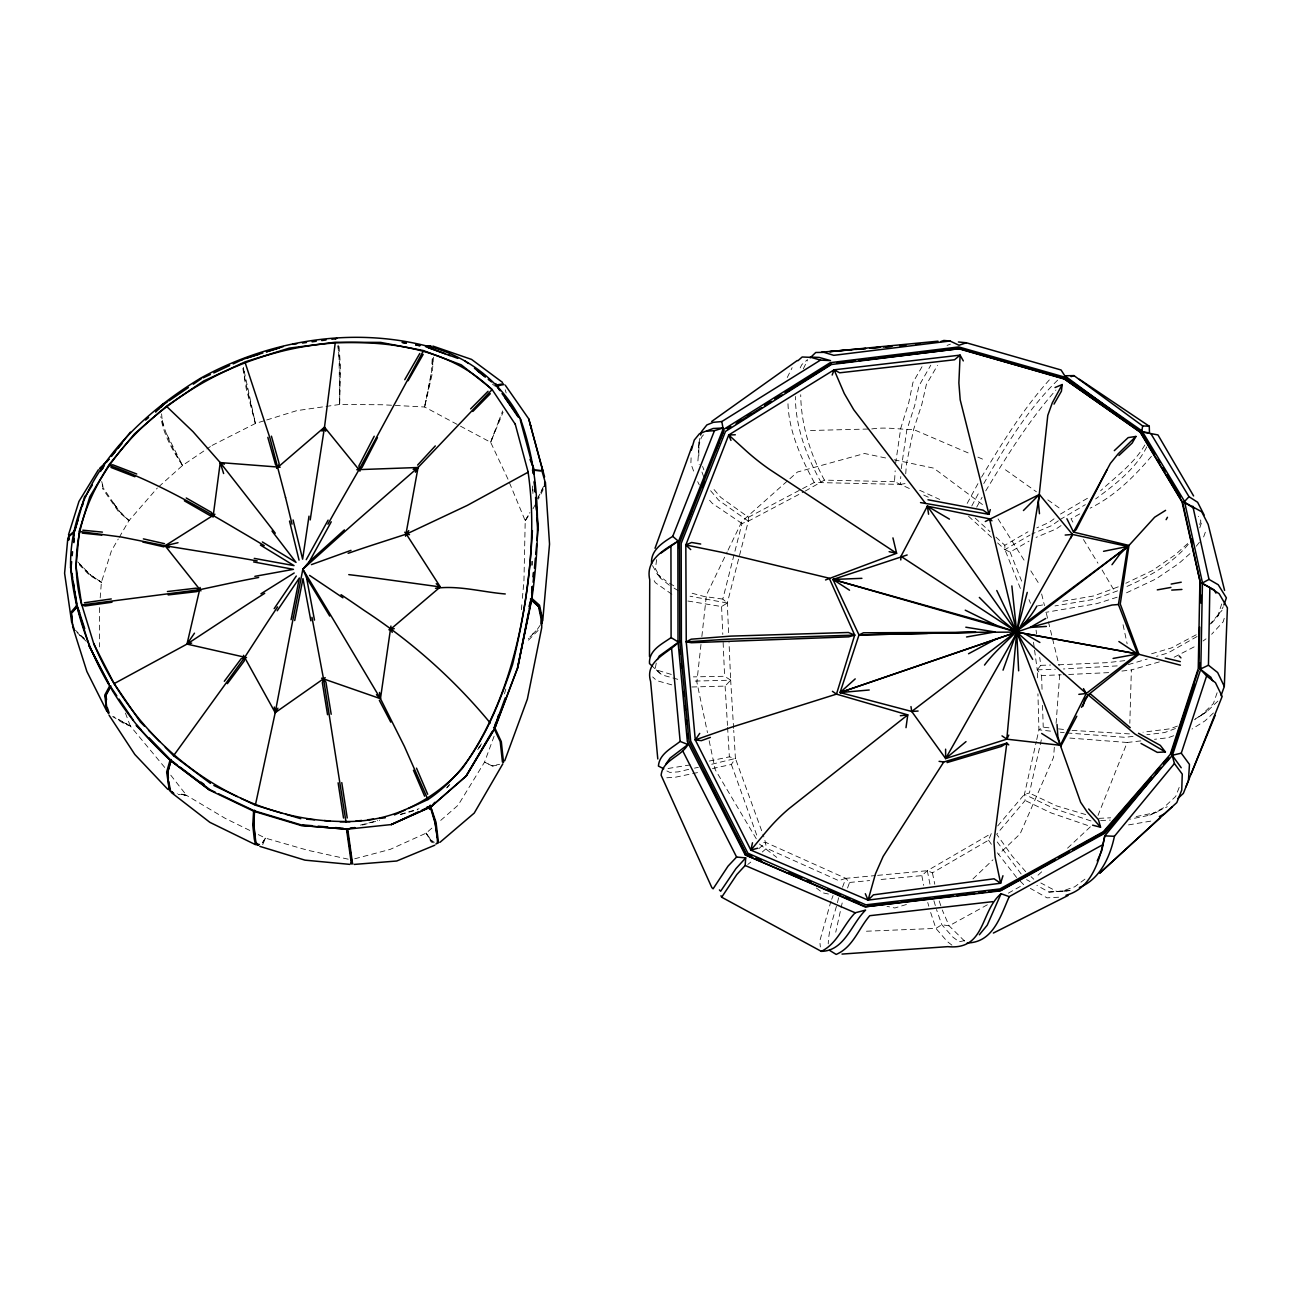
<?xml version="1.0" encoding="UTF-8"?>
<svg xmlns="http://www.w3.org/2000/svg" width="1292" height="1292" viewBox="0 0 1292 1292"><rect width="100%" height="100%" fill="white"/><g stroke="black" fill="none" stroke-linecap="round" stroke-linejoin="round"><path stroke-width="0.75" stroke-dasharray="5 3.75" d="M532.191 565.169L532.223 561.229M532.902 493.479L532.95 489.41M1159.328 661.892L1131.372 669.934L1129.822 723.294M531.82 565.266L531.916 561.277M509.484 482.804L525.214 520.724L523.971 580.124L522.081 601.846M326.02 406.431L339.667 404.477L339.844 367.493L338.133 345.158M728.591 632.692L727.299 603.009L748.326 521.16L748.439 517.268L720.774 497.388L711.908 487.068M699.699 438.505L697.906 461.002L699.247 464.668M691.091 457.804L690.881 463.618L694.208 472.727M909.342 488.505L894.516 481.69L895.162 470.805M748.439 517.268L814.267 482.481L900.314 484.387L900.782 476.554M901.251 468.738L906.758 430.349L914.688 405.623L918.887 385.985L930.773 365.2M507.998 479.187L490.653 442.3L424.632 406.996L382.141 404.751L339.667 404.477L340.539 366.621L338.859 344.173M905.724 473.809L906.419 464.038L913.589 429.525L921.858 404.267L926.364 384.483L937.524 365.329M1054.32 747.277L1053.594 757.241L1020.147 833.857L998.7 854.335M1056.097 723.375L1059.779 673.552M99.452 607.611L99.387 646.904M100.195 597.857L101.39 582.256L111.467 550.731L118.266 539.039M521.403 609.743L521.92 603.816M700.991 644.417L696.856 682.047L707.483 732.677M701.863 636.504L706.449 594.934L727.202 551.91M656.627 559.63L655.415 568.771L660.874 578.477L669.353 585.228M895.582 463.537L900.734 428.33L908.793 402.506L912.959 382.432L922.31 366.234M656.239 663.103L655.238 668.739L661.762 674.844L677.783 679.334M433.45 357.157L432.222 373.824L424.632 406.996L431.157 373.566M842.174 902.947L835.746 932.194M424.632 406.996L431.205 374.551L432.352 356.899M1025.687 871.664L1012.121 855.982L996.681 834.196L1025.137 800.491L1024.427 794.322L1036.297 741.56M1036.749 739.589L1038.946 729.818L1037.928 693.836M997.699 825.943L1024.427 794.322L1029.385 793.03L1039.802 746.615M1040.238 744.677L1041.982 736.941M687.877 601.022L721.582 606.562L727.299 603.009L722.793 599.084L741.979 523.486L748.326 521.16L803.446 492.026M830.966 901.154L819.774 941.093L820.355 946.955M504.478 693.836L506.093 688.055M698.342 447.371L701.378 437.326L703.51 434.774M1224.235 618.319L1223.185 621.791L1211.638 634.275M1211.411 623.422L1217.678 616.349L1221.925 603.267M1140.836 740.897L1127.189 742.48L1097.99 815.462M1199.767 527.798L1202.271 520.482M1199.687 524.568L1200.898 520.999L1198.411 516.283M1217.112 692.754L1213.382 703.607L1200.833 715.639L1194.454 719.741M1217.678 616.349L1223.282 606.755M847.536 888.04L849.555 882.452L845.808 878.35L765.93 842.497L760.907 842.206M1203.627 536.939L1206.211 529.768M494.109 736.214L484.516 762.183L458.111 805.191L439.215 821.712M838.589 897.811C835.213 913.04 828.64 928.237 828.237 943.854M842.529 887.2L845.808 878.35L875.637 875.556M498.906 420.514L490.653 442.3L503.072 412.213M831.677 899.28L833.082 895.566M490.653 442.3L494.998 430.882M498.47 421.725L502.62 410.937M1179.176 787.426L1175.72 796.421L1163.511 807.791L1149.832 815.155L1129.66 819.241M877.623 875.362L927.317 870.695L932.42 872.843L988.558 840.188L991.335 833.469L927.317 870.695L921.826 875.637L877.656 879.804M262.68 844.645L265.49 838.137L307.787 850.281L349.001 859.358M1144.857 444.997C1134.182 463.473 1116.094 476.457 1100.622 490.766M1146.747 446.903C1135.959 468.802 1114.851 484.71 1095.616 498.922M543.577 486.309L537.375 498.987M542.963 488.166L538.199 497.646M543.189 489.62L538.425 499.067M728.058 550.117L741.899 521.435L788.395 480.059M803.333 368.834L807.403 360.452M787.248 377.522L792.141 367.703M800.184 367.897L801.847 364.602L807.5 359.596M971.778 505.996L979.304 491.8M967.191 503.412L978.9 481.9M983.777 483.563C1004.901 446.806 1027.431 409.677 1057.938 379.88M976.704 507.158L982.082 497.291M532.982 508.806L535.873 503.589M528.137 516.509L525.214 520.724L528.121 515.589M525.214 520.724L529.898 512.536M119.235 537.359L128.942 520.66L157.333 488.021M985.731 490.879C1006.952 455.834 1028.755 420.788 1055.952 390.006M265.49 838.137L261.533 844.193L265.49 838.137L256.769 833.857M981.532 477.168C1002.398 442.51 1023.862 407.755 1051.252 377.781M712.473 768.546L731.369 764.46L735.423 758.469L733.727 730.368M537.359 629.349L540.912 624.133M478.541 747.874L483.176 741.624M477.669 749.667L481.222 745M1188.236 544.336C1171.763 564.313 1148.152 577.088 1124.799 587.408M1037.476 677.832L1037.234 669.837L1040.771 665.332L1039.721 657.499M1196.263 546.225L1201.172 540.024M447.29 787.506L449.794 784.551M1151.398 456.351C1134.101 476.78 1114.398 496.29 1090.125 508.16M446.483 787.926L449.115 784.874M1209.296 624.924L1222.038 610.325M691.882 686.989L725.103 686.1L730.674 680.19L729.027 642.592M533.418 633.5L527.734 639.12L528.719 638.377M528.444 640.17L538.118 630.415M532.385 634.275L538.393 628.542M972.973 878.899L992.983 859.794M1200.833 715.639L1206.906 711.553L1218.308 700.684M1213.446 712.958L1204.968 720.904L1192.015 729.043M1038.009 875.185L1042.434 871.131M1067.547 848.166L1090.69 826.492L1051.042 812.91L1025.137 800.491M1187.671 543.561L1175.252 554.769L1152.48 570.515L1125.833 583.257M158.819 486.696L182.543 465.459L210.402 446.548M789.897 478.734L797.39 472.048L864.558 453.508L886.28 458.111M1189.948 553.654L1178.821 563.473L1156.001 578.945L1124.202 593.9M354.702 858.792L390.168 849.393L426.134 833.146L433.401 826.783M762.28 852.026L766.576 848.263L764.573 838.75M758.792 848.699L765.93 842.497M747.777 864.477L750.781 862.087M805.223 491.089L824.425 480.123L894.516 481.69M1197.054 636.536L1167.823 653.025L1156.55 656.336M1084.941 879.158L1074.718 886.797L1062.121 891.173L1048.926 892.061L1036.878 885.375M1054.062 518.819L1049.233 522.372L1036.83 527.863M1060.49 514.054L1090.561 496.467M1203.062 640.993L1205.985 638.862M1058.358 520.805L1051.898 525.505L1031.727 534.064M1059.989 519.626L1085.361 504.655M1061.039 525.602L1056.048 529.009L1036.039 537.407M212.05 445.433L255.396 423.485L264.795 420.562M1195.52 718.837L1206.906 711.553M1048.975 727.816L1043.225 727.17L1038.946 729.818L1050.622 731.143M1020.389 588.458L1004.934 549.617L1004.821 545.272L1027.98 531.803M997.65 542.931L1004.934 549.617L1030.047 535.033M1004.934 549.617L1010.086 552.072L1029.046 541.154M1079.692 513.958L1071.003 518.803L1074.153 524.31M987.346 904.804L949.119 925.831L941.82 924.701L935.893 928.399L863.072 931.354M1008.325 893.16L1023.635 884.568L1018.015 878.915M1149.832 815.155L1167.322 806.741M1196.214 634.776L1171.408 647.938L1150.946 653.962M1174.153 657.224L1197.232 645.273M1062.848 601.232L1093.662 595.951L1118.743 586.649M1117.596 590.832L1094.453 599.278L1054.966 605.916M1177.432 726.056L1170.1 728.801L1143.016 732.209M1175.478 728.527L1164.673 732.548L1146.876 734.696M947.068 345.4L950.428 344.173M1173.669 735.729L1168.162 737.732L1154.499 739.315M845.808 878.35L838.734 880.659L766.576 848.263M1117.144 597.211L1096.763 603.655L1045.777 612.343M266.685 419.981L296.772 410.646L324.066 406.722M400.391 814.348L419.044 808.744M906.419 904.497L894.823 907.985L887.006 906.338M1128.352 664.589L1147.151 659.082M400.504 814.541L417.461 809.777M362.422 825.023L379.638 820.307M360.436 825.103L377.7 820.646M711.731 764.25L735.423 758.469L763.895 836.893M688.717 769.354L678.09 771.889L669.789 772.39L666.301 770.662M496.709 765.171L492.963 766.027L484.516 762.183L491.945 765.817L499.616 764.299M964.478 940.624L959.132 941.787L952.882 937.12L941.82 924.701L936.49 909.487M709.227 761.069L729.366 756.854L735.423 758.469M694.498 768.142L698.358 767.335M1136.169 816.576L1156.873 812.329M1150.704 821.131L1126.543 825.233M1037.734 605.867L1045.454 604.43M697.535 772.584L675.377 777.219L666.575 777.8M900.314 484.387L905.03 483.596M690.267 764.88L667.108 768.643M1133.036 736.375L1125.122 737.328L1066.191 732.903M1121.908 671.065L1131.372 669.934M1117.225 665.897L1063.397 668.981M1124.799 660.632L1107.761 662.618L1058.406 664.815M849.555 882.452L869.629 880.563M1062.121 891.173L1070.196 890.608L1056.775 891.432L1040.851 882.985M1048.926 892.061L1070.196 890.608M1058.632 897.213L1047.053 897.859L1030.338 888.363M1108.649 672.631L1063.171 674.715M1098.83 818.353L1110.619 817.804M1100.655 820.517L1110.312 820.097M1034.569 650.118L1037.234 669.837L1041.61 675.571L1061.2 674.795M249.776 830.433L225.357 818.434L186.516 795.355L178.183 794.386M1037.234 669.837L1055.354 669.24M733.598 728.365L730.674 680.19L692.254 681.142M1040.771 665.332L1050.557 665.041M730.674 680.19L724.602 676.265L693.368 676.879M810.488 430.494L869.791 428.992M871.761 428.944C885.989 426.715 899.894 429.59 913.589 429.525L970.518 453.928M1129.466 733.904L1071.956 730.384M1127.189 742.48L1068.484 737.958M1058.552 728.882L1070.051 730.174M1060.344 732.241L1064.237 732.677M170.77 775.184L186.516 795.355L177.262 793.546M722.793 599.084L703.849 596.403L688.765 592.334M727.299 603.009L690.009 596.226M671.775 684.857L656.724 680.626L652.67 676.943M671.291 674.424L656.239 669.918L652.185 666.091M828.447 894.032L822.584 892.788L816.253 887.911M894.193 459.79L933.68 468.14L983.616 505.414M491.945 765.817L492.963 766.027M186.516 795.355L178.264 793.223M1085.684 814.574L1056.323 805.804L1029.385 793.03M164.714 767.432L130.282 725.991L124.436 723.891L112.63 716.527M433.434 842.836L431.173 841.98L426.134 833.146L431.173 840.543L433.418 841.367M431.173 840.543L434.37 842.271M1090.981 820.937L1054.353 808.695L1024.427 794.322M977.931 457.126L985.328 460.323M919.646 490.266L939.752 499.455M923.764 495.094L929.174 497.565M125.421 713.055L130.282 725.991L118.379 719.709M130.282 725.991L113.68 716.656M1026.559 879.642L1029.999 881.548M79.603 564.006L89.907 574.601L101.39 582.256L89.729 575.457L79.442 564.879M671.856 594.255L655.302 582.644L652.525 577.766M674.02 588.086L678.671 590.945M669.514 583.209L674.392 586.213M89.907 574.601L101.39 582.256M741.979 523.486L712.344 503.428L707.241 497.582M964.575 941.077L949.119 925.831L942.256 910.004M748.326 521.16L718.675 500.23L710.487 490.589M1005.451 469.803L1036.41 491.8M1047.828 499.891L1059.23 507.998M759.373 843.983L776.75 857.404M951.913 945.146L947.214 941.48L935.893 928.399L930.402 911.716M492.413 384.079L495.547 386.518M652.541 565.621L657.257 574.019L666.268 581.206M84.513 638.765L75.404 630.221M86.386 641.413L77.019 632.482M79.636 635.196L83.544 638.329M128.942 520.66L119.478 511.454L113.47 503.072L119.042 510.841L128.942 520.66L118.476 511.632L102.359 488.263M656.239 669.918L661.762 674.844M975.185 518.092L989.995 531.69M995.922 537.117L1004.821 545.272M968.516 516.202L991.82 537.585M1031.081 876.703L1033.778 879.222M1016.61 877.51L996.39 851.525M77.762 561.875L90.634 575.101M1021.164 873.99L996.778 841.35M657.257 574.019L660.874 578.477M113.954 503.735L102.94 487.439L101.632 482.449M426.134 833.146L432.109 841.399M113.47 503.072L119.478 511.454M988.558 840.188L991.917 845.049M166.975 434.629L182.543 465.459C172.773 450.747 163.244 434.435 160.806 416.67M998.054 518.867L1025.541 562.488M1030.822 570.87L1039.285 584.291M1083.471 539.539L1097.958 563.215M1102.092 569.982L1113.413 589.2M182.543 465.459C173.968 450.94 165.505 435.646 161.984 419.012L163.551 426.796M756.288 838.799L715.235 769.677L709.114 740.461M814.267 482.481C800.927 457.739 788.491 430.85 787.942 402.248M821.227 482.627C806.547 456.367 795.371 426.925 795.404 396.483M824.425 480.123C810.229 454.09 801.056 424.535 800.717 394.738M697.68 481.658L699.327 484.952M1010.086 552.072L1022.457 583.16M1029.013 599.617L1030.483 603.267M701.944 472.016L703.962 477.523M702.606 466.444L703.865 469.9M731.369 764.46L757.193 836.425M939.203 900.976L941.658 908.195M244.204 371.24L255.396 423.485L246.142 388.246L242.46 365.943M933.906 900.75L935.456 905.983M505.22 389.764L506.173 392.978M927.737 902.494L928.803 906.193M255.396 423.485L244.931 379.17L243.332 366.54M101.713 481.528L103.457 488.166M1041.643 593.981L1044.485 605.609M1046.375 613.361L1059.117 665.703M1123.055 624.714L1127.141 643.82M932.42 872.843L934.794 884.245M927.317 870.695L929.949 884.148M921.826 875.637L923.715 885.375M337.874 346.095L339.053 356.673L339.667 404.477M1033.503 642.221L1034.294 648.132M1036.071 630.141L1036.588 634.049M161.613 413.844L162.13 419.948M725.103 686.1L727.477 725.41M727.59 727.364L729.366 756.854M721.582 606.562L722.793 634.453M723.132 642.415L724.602 676.265M1041.61 675.571L1042.111 691.446M1042.531 705.335L1043.225 727.17M698.762 441.977L698.843 456.092M532.401 486.002L532.417 491.961M432.675 363.633L432.4 357.981L432.723 364.667L432.675 363.633"/><path stroke-width="1.5" d="M649.488 656.562L649.731 579.753C645.241 559.759 663.959 549.827 678.203 541.09L672.728 536.358L714.46 430.704L723.003 428.007L721.792 421.563L820.468 360.113L830.514 360.597L819.08 357.416L810.342 357.093M502.443 762.118L500.214 741.576L494.432 729.318M136.161 725.474L170.205 760.358L209.595 790.155L254.04 811.376L300.648 825.362L347.128 829.206L391.347 824.554L431.011 806.773L466.186 776.088L494.788 728.478L517.672 667.98L531.868 598.713L531.981 586.875M503.525 762.345L501.328 741.721L494.836 727.897L517.381 668.287L531.367 600.118L530.414 599.02L538.425 606.158L541.057 618.4L540.912 624.133M533.111 473.373L533.176 469.287L533.515 473.308M390.927 626.055L380.462 698.681L404.38 746.356L427.943 799.57L408.563 808.453M544.659 486.341L544.74 480.559L541.865 470.676L532.385 470.11L540.767 470.692M1199.864 582.821L1198.249 668.562L1170.245 754.431L1103.239 831.79L999.911 888.944L865.866 904.836L747.874 853.204L690.671 740.994L681.385 641.607L681.175 543.447L725.506 431.415L831.354 364.522L958.519 348.711L1063.881 378.604L1139.964 431.851L1182.018 501.813L1200.462 583.225L1200.187 597.146M1198.879 664.782L1199.606 626.991M1199.638 669.03L1199.767 663.038M1200.914 603.154L1201.076 595.16M1221.037 695.661L1224.315 686.456L1217.645 672.534L1208.456 665.218L1209.845 587.682L1201.964 583.225L1209.021 579.397L1218.243 584.743L1226.399 597.857L1223.895 604.979M541.994 623.293L542.139 617.528L539.523 605.237L531.642 598.228L532.756 586.229M213.019 517.171L220.238 462.584L193.009 431.673L166.878 406.657C105.233 452.362 60.062 526.361 81.751 604.963L85.127 605.996L112 602.217M351.812 862.83L351.392 858.809M1224.315 686.456L1227.4 607.854L1219.131 593.706L1209.845 587.682M900.782 559.969L900.96 556.335L927.365 506.157L989.543 518.867L991.933 520.837M253.603 811.182L252.764 825.184L254.249 838.734L255.315 843.757L257.205 844.92L259.417 844.451M821.341 951.364C837.652 943.354 843.143 925.12 855.191 912.782L865.592 910.101C851.428 923.861 844.597 950.928 821.341 951.364L721.679 897.213L736.811 874.555L745.177 865.462L745.694 857.904L736.601 857.032L728.042 866.141L713.103 888.815L711.844 887.604L661.133 775.265C662.554 759.841 681.304 756.757 687.942 744.531L680.141 741.43C671.711 748.197 659.34 753.914 658.419 766.059L663.749 768.772M73.951 542.656L74.225 538.812M1055.031 387.535L1062.202 384.548L1052.318 402.813L1047.78 415.394L1038.364 502.572L1039.479 513.699M531.658 592.834L532.159 586.81M532.982 576.765L533.305 572.76M67.83 538.134L64.6 573.244L71.722 622.696M532.401 530.592C527.717 613.813 511.535 699.457 462.213 768.562C432.319 801.444 390.846 822.261 345.933 821.486C234.869 822.116 135.369 744.144 93.832 643.594M533.128 582.224L534.064 572.227M534.436 568.222L535.356 558.225M535.728 554.22L536.664 544.223M537.036 540.217L537.957 530.205M531.868 598.713C540.314 538.925 541.203 477.006 520.644 419.448C501.441 382.141 467.139 355.252 426.215 345.885C350.503 326.763 269.091 340.62 201.067 377.91C134.126 418.35 69.122 483.386 70.576 567.059C76.842 641.333 115.505 710.277 170.059 760.067L166.652 772.002L169.333 790.236L172.902 792.529M910.973 706.579L911.732 711.472L945.647 758.549L1006.807 739.169L1016.723 632.111L1039.398 494.465L985.312 521.5M71.06 567.592L71.625 561.632M72.174 555.673L72.546 551.7M73.483 541.752L74.225 533.806M542.721 620.838L549.536 544.11L545.418 482.223M1062.202 384.548L1061.41 391.218L1054.014 404.105M651.604 563.942C650.264 550.279 662.683 542.656 672.728 536.358M173.822 793.369L170.286 791.092L168.832 785.94L167.637 772.874L171.222 759.615L170.059 760.067M905.999 727.654L907.775 714.88L836.473 694.127L832.419 691.317M293.462 617.027L302.861 569.191L342.913 533.257A338.068 57.93 -42.7 0 1 363.746 514.846L418.059 467.494L491.961 389.764C451.247 349.179 390.345 340.41 335.226 342.945L324.502 427.184L314.327 492.882A322.483 19.073 -82.1 0 0 310.225 519.933M1193.598 495.95L1157.955 434.92L1141.789 431.867L1142.612 425.924L1073.959 375.601L1064.786 375.778L1061.055 369.98L966.335 342.768L958.422 341.976M308.998 516.154L302.619 559.178L293.09 519.965M1165.594 510.356L1154.66 517.204L1128.966 545.434L1120.261 604.026L1138.946 654.301L1180.42 665.186M1092.612 825.184L1100.542 827.203L1087.315 812.167L1080.645 802.316L1060.328 745.29L1086.265 693.497L1137.606 653.946L1118.436 604.511L1127.755 546.451L1072.522 534.452L1065.189 535.049M1161.363 767.416L1104.789 835.876C1099.944 859.261 1092.224 888.266 1065.997 895.291M517.672 667.98L528.476 612.65M529.252 608.71L531.173 598.826L529.042 606.384M291.104 619.708L299.373 577.992L277.231 610.761M294.705 620.531L302.974 578.574L310.887 620.806M281.834 813.088L255.364 805.191L275.212 712.651L288.261 643.933A331.059 21.819 -80.1 0 1 293.462 617.027M1002.963 875.734L1000.622 883.243L868.095 900.104L750.862 850.12L752.493 842.772M1061.12 744.806L1060.7 746.453L1076.801 716.236M1208.456 665.218L1200.284 669.127L1206.599 675.958L1181.276 753.188L1172.199 755.287L1174.412 763.54L1114.431 836.279C1110.167 856.709 1100.009 879.351 1079.385 887.459M1083.003 706.159L1084.876 699.408L1088.155 694.886L1138.946 654.301M865.317 893.709L868.095 900.104L875.475 873.812L883.13 856.451L943.758 761.989L1006.839 743.11L1008.777 744.903M502.863 763.782L474.229 813.088L439.926 842.352M700.635 435.033L701.572 431.56L706.853 424.955L713.362 422.306L721.792 421.563M1027.253 592.398L1016.723 632.111L1003.044 670.16M494.788 728.478L498.55 715.009M74.742 531.077L84.707 496.209M171.222 759.615L167.75 771.728L168.412 778.236M495.886 722.276L494.206 728.042L505.269 697.825M691.365 450.068L694.272 440.071L699.473 433.708L705.82 431.189L714.46 430.704M200.147 587.472L187.001 644.094L114.148 683.63L93.928 644.272L81.638 604.268L75.97 566.51L79.345 530.77L89.826 496.726L109.109 464.603L134.513 433.821L166.797 405.946L203.555 381.011L245.028 361.873L289.263 348.113L335.145 342.251L380.655 342.396L423.114 350.471L461.26 364.845L491.848 389.134L515.201 424.164M990.302 509.629L988.929 514.313L920.518 502.588M710.374 737.409L701.394 740.655L695.29 739.928L686.246 641.849L685.826 544.982L721.889 552.33L829.254 578.218L854.69 635.099L836.473 694.127L730.997 727.396L695.29 739.928L750.862 850.12L757.629 848.214M78.118 519.529L74.597 530.883L68.638 536.067L68.961 539.216M82.22 506.303L83.399 502.523M68.508 534.759L78.974 501.393L98.337 469.787M1171.521 752.59L1198.185 670.677M1171.634 754.964L1194.664 684.308M907.162 554.962L832.969 579.462L859.002 634.937L840.058 692.56L911.732 711.472L918.095 711.036M655.028 548.26L692.044 446.273M504.688 760.81L527.378 699.085L541.703 627.75L541.865 619.433L539.248 607.159L531.367 600.118M405.559 536.212L418.059 467.494L356.77 469.707M832.177 375.035L834.099 369.819L960.101 355.122L963.315 360.904M429.493 809.341L430.236 805.384L436.05 822.374L438.456 842.642L436.809 843.418M427.943 799.57C474.116 768.465 495.159 715.187 512.553 664.572C527.604 601.491 537.504 536.293 528.024 471.564M690.719 549.601L685.826 544.982L728.72 434.984L834.099 369.819L839.687 372.807L954.562 359.757L960.101 355.122L958.874 382.916L960.198 399.826L988.929 514.313L983.083 510.146L927.979 499.762M723.875 430.64L679.479 543.141L679.786 641.543L688.991 741.204L746.259 853.883M701.927 487.407L704.156 481.771M722.745 429.978L677.864 543.044L678.025 641.72L687.36 741.608L745.161 854.819L864.913 906.855L1000.396 890.882L1104.773 833.275L1172.425 755.352L1200.801 668.981L1202.448 582.692L1184.425 501.183L1141.902 430.834L1065.109 377.232L958.696 346.934L830.207 362.681L722.745 429.978L723.665 430.656M688.475 519.465L692.141 510.227M715.59 451.005L719.256 441.751M720.726 438.053L722.922 432.513M1185.927 786.876L1222.167 696.42L1215.449 682.677L1206.599 675.958M1191.111 774.021L1215.11 715.477M102.181 468.98L104.458 463.553M1102.205 845L1009.23 896.632L1001.058 893.709C979.95 911.49 985.844 950.347 947.747 946.648L842.013 954.077M1097.231 860.892L1101.785 850.653L1104.789 835.876L1114.431 836.279M1001.058 893.709L987.217 925.217L979.352 934.762M1009.23 896.632C1000.573 916.028 993.144 942.643 967.223 942.934M1002.011 735.875L1006.807 739.169L1008.777 735.1M1070.551 538.441L1072.522 534.452L1039.398 494.465L1023.442 510.534M1106.969 469.9L1076.188 529.623L1073.507 532.094L1066.901 518.77M374.212 436.244L358.885 465.879L359.951 471.209M377.458 437.584L362.083 467.365L358.998 469.723L341.476 500.214A260.5 33.689 -61.8 0 0 327.91 524.197M657.483 659.485L659.275 656.013L678.542 642.156L671.097 637.602L670.936 546.08M1081.533 707.338L1088.155 694.886L1090.448 693.933L1130.242 727.671M110.321 686.989L105.476 695.984L106.784 708.307L108.593 713.685M110.095 687.505L105.976 695.128L106.542 699.763M329.718 616.058L306.559 577.669L302.861 569.191L309.337 561.584L331.253 521.807M306.236 559.678L328.103 520.127M945.615 749.182L945.647 758.549L1072.522 534.452M1114.302 450.65L1128.158 437.617L1135.926 436.438L1132.18 443.059L1118.953 455.462M1166.127 519.659L1167.467 517.284M102.149 469.303L104.135 465.814M423.227 351.133L358.998 469.723L324.502 427.184L276.569 468.382M415.362 472.226L418.059 467.494L413.182 469.416M404.751 379.67L419.803 353.443M408.078 380.736L423.162 354.379M466.186 776.088L492.22 731.433M494.142 729.35L465.96 776.185L431.334 806.466M85.159 496.839L92.33 485.001M100.518 471.451L102.552 468.075M277.909 708.178L275.212 712.651L243.477 655.335M321.999 431.221L324.502 427.184L325.697 431.205M274.179 608.629L296.288 576.022M695.29 739.928L699.715 733.388M408.757 530.641L406.334 534.113L374.825 544.32A247.806 52.342 -18.9 0 0 348.146 553.315M194.478 633.177L187.001 644.094L246.53 657.612M210.435 783.404L173.564 755.707L244.414 657.757L262.308 630.076A249.098 34.658 -58.5 0 1 277.57 606.901M984.52 665.073C1000.379 643.755 1023.668 629.511 1036.878 606.061M665.945 763.911L670.047 758.129L687.942 744.531M1111.976 564.717L1119.922 554.106L1127.755 546.451L1103.546 551.313M227.36 683.662L244.269 660.923L244.414 657.757L241.233 658.629L224.323 681.288M106.315 462.504L108.738 459.467M111.144 456.431L130.46 432.142M325.18 677.622L275.212 712.651L274.308 707.031M1163.931 764.299L1169.066 758.081L1163.721 764.105M109.061 459.177L100.098 467.995M111.629 456.092L115.472 451.441M118.024 448.356L121.868 443.705M750.862 850.12L766.398 831.45A145.867 113.098 -53.9 0 1 788.895 808.727L907.775 714.88L900.346 715.72M431.011 806.773L434.774 802.332M1151.22 777.267L1104.03 831.903L1072.602 849.506M1155.161 772.713L1159.102 768.159M1163.026 763.604L1168.275 757.532M1109.602 826.509L1104.321 832.597L1072.764 850.201M1113.559 821.938L1134.683 797.584M1138.64 793.013L1141.272 789.977M1146.553 783.889L1151.834 777.8M1155.791 773.23L1159.764 768.659M72.191 612.537L76.842 607.24M745.694 857.904L735.956 868.612L720.645 891.238L719.418 889.93M155.638 412.132L163.486 403.556M417.607 465.088L435.291 445.934M1194.26 508.418L1183.989 502.087L1189.011 496.709L1150.962 433.773M161.306 406.996L163.955 404.202M472.84 411.437L490.298 393.705M470.611 408.902L488.053 391.282M868.095 900.104L873.44 894.839L994.081 878.786L1000.622 883.243L995.082 856.984L993.936 841.528L1006.839 743.11L1001.462 746.421L947.036 762.587M1135.926 436.438L1118.145 453.863L1110.377 463.424L1073.507 532.094L1128.966 545.434M810.197 357.803L815.769 352.49L823.957 352.361L833.776 355.332L950.024 341.007L959.003 345.255L966.335 342.768M657.789 758.953L650.603 681.465C644.579 660.971 667.35 653.93 678.542 642.156M1177.771 798.521L1183.343 793.417L1188.43 780.723L1189.464 764.412L1181.276 753.188M1172.102 806.838L1099.75 873.15L1159.925 817.949M855.207 678.898L840.058 692.56L869.225 689.993M309.337 561.584L344.399 529.898M158.109 409.564L163.971 404.267M797.971 360.71L802.154 356.996L811.021 357.367L820.468 360.113M945.647 758.549L966.012 741.624M74.419 531.82L68.46 537.004L68.783 540.137M145.625 420.078L148.58 417.526M155.961 411.131L158.916 408.563M99.484 468.834L104.604 464.684M100.631 468.834L103.247 466.719M660.616 553.347L678.203 541.09M911.732 711.472L1127.755 546.451L1024.411 623.665M159.885 407.206L162.194 405.559M711.682 421.467L797.326 360.484M214.924 514.248L165.085 545.757L121.335 537.02L79.442 531.48M671.097 637.602C661.811 644.191 648.697 650.102 649.488 663.539L652.185 666.091M164.294 403.992L167.524 401.796M168.864 400.924L188.406 387.519M193.283 384.225L201.439 378.637M166.878 406.657C215.263 369.609 274.356 346.837 335.226 342.945M260.919 593.803L294.205 572.986M727.073 428.524L730.481 426.392M737.296 422.113L740.72 419.981M747.535 415.717L750.943 413.585M764.589 405.042L769.693 401.844M774.812 398.647L779.932 395.433M785.052 392.235L831.079 363.423M727.541 429.025L730.949 426.893M736.069 423.695L761.602 407.707M765.009 405.575L771.825 401.311M775.232 399.18L782.031 394.932M785.439 392.8L831.418 364.021M1045.729 618.464L1030.079 627.476L840.058 692.56L1016.723 632.111L1137.606 653.946L1118.888 641.526M1001.009 889.59L1055.144 859.277M1058.632 857.323L1069.114 851.46M1055.241 859.987L1000.88 890.317L988.961 891.755M1058.746 858.033L1069.259 852.155M686.246 641.849L691.204 639.185L730.884 636.116L848.408 632.482L854.69 635.099L848.683 636.859L691.382 642.738L686.246 641.849L728.575 639.169L854.69 635.099M996.843 638.587L968.548 653.752M1159.328 816.56L1164.496 813.831L1176.802 802.59L1181.744 790.074L1182.261 774.118L1174.412 763.54M993.354 933.05L1067.951 895.55M941.61 633.064L975.864 632.289L859.002 634.937L863.427 632.789L1016.723 632.111L1137.606 653.946L1113.106 658.435M435.856 843.999L437.503 843.224L437.197 836.376L435.033 821.518L430.236 805.384M391.347 824.554L418.14 811.957M421.709 810.278L430.64 806.079L426.877 807.161M203.135 377.878L210.402 374.502M213.794 372.952L229.637 365.507M233.174 363.94L243.736 358.95M825.523 579.947L896.616 553.283L892.933 537.892M394.464 814.913L405.026 810.068M391.25 824.587L430.333 807.096L435.065 822.988L437.245 837.862M241.798 359.838L243.106 359.273M685.826 544.982L691.656 542.478L700.7 544.029M434.806 845.21L396.741 861.005L354.186 864.429M388.892 629.769L394.254 628.671M706.708 430.963L713.152 428.492L723.003 428.007M1071.084 376.65L1073.959 375.601M311.437 564.62L351.004 550.36M940.705 341.54L943.871 340.458L950.024 341.007M244.285 358.821L262.874 352.974M283.336 346.563L266.33 351.876L279.508 347.806M245.625 358.433L258.804 354.299M335.242 338.811L336.792 338.359M1157.293 589.879L1170.923 587.424M435.501 588.312C458.498 585.147 482.174 592.075 505.269 593.965M347.128 829.206L352.861 827.639M178.021 542.705L165.085 545.757L200.922 590.896M191.668 643.109L187.001 644.094L240.893 608.661A309.418 57.914 -34.6 0 1 264.715 593.303M1171.15 584.065L1181.227 582.207M500.214 390.765L496.871 385.856L503.945 384.564M254.863 576.345L293.429 569.336L253.587 561.939M426.602 346.967L431.237 346.127M503.202 383.805L496.128 385.064L495.886 383.562M966.545 636.972L994.985 631.95L965.818 627.201M425.488 346.66L430.123 345.852M84.384 602.783L111.257 598.939M81.751 604.963L199.485 589.733L230.525 583.096A241.975 51.551 -12.3 0 1 258.626 577.476M292.783 344.318L296.724 343.785M302.425 343.058L306.495 342.509M312.083 341.815L316.265 341.25M321.74 340.555L326.036 339.99M331.899 339.231L335.807 338.73M350.988 828.059L354.977 827.558M868.03 905.805L875.976 904.836M879.933 904.352L897.811 902.171M901.768 901.687L909.713 900.718M913.686 900.233L919.629 899.507M923.602 899.022L929.562 898.295M935.521 897.569L941.464 896.842M945.437 896.357L951.397 895.631M957.34 894.904L963.299 894.177M967.272 893.709L973.231 892.982M979.174 892.255L985.134 891.528M989.107 891.044L995.066 890.317M953.205 896.099L865.785 906.726L745.161 854.819M957.178 895.631L975.056 893.45M979.029 892.966L984.988 892.239M837.087 362.713L843.111 361.986M849.119 361.275L855.126 360.549M859.132 360.08L865.139 359.354M869.145 358.869L875.152 358.159M879.158 357.674L885.182 356.963M889.187 356.479L895.194 355.768M899.2 355.284L917.223 353.136M921.244 352.651L959.294 348.113L1064.85 378.621L1139.657 430.914M837.426 363.31L855.433 361.146M859.438 360.678L959.52 348.695L1064.689 379.186L1140.642 432.529L1182.6 502.378L1200.462 583.225M167.427 591.542L196.255 588.167L199.485 589.733L197.014 591.591L168.186 594.918M1078.836 694.353L1086.265 693.497L1083.487 688.62M340.119 821.777L349.954 821.793M355.833 821.114L361.712 820.452M367.606 819.79L373.485 819.112M379.363 818.45L385.242 817.788M992.531 901.671L869.742 915.705C858.469 928.673 853.091 947.197 836.182 954.433L829.706 950.444M938.008 341.185L829.706 351.634L851.719 349.761M855.724 349.421L865.721 348.565M879.739 347.37L869.726 348.226L879.626 347.322M885.731 346.87L891.738 346.353M905.74 345.174L899.749 345.675L905.692 345.142M821.486 352.167L865.592 348.485M883.647 346.983L891.658 346.304M1118.436 604.511L1111.976 605.027L1030.079 627.476L1046.375 626.426M1171.731 590.105L1181.922 589.443M1138.51 733.307L1160.297 745.371L1165.4 751.96L1157.325 752.38L1140.997 743.433M730.965 440.41L728.72 434.984L735.31 434.774M861.909 578.332L832.969 579.462L849.522 590.202M859.002 634.937L927.511 633.387M280.154 467.22L220.238 462.584L223.629 473.534M1142.612 425.924L1149.266 426.231L1149.476 432.852L1141.789 431.867M110.918 685.971L109.691 685.923L104.846 694.918L106.17 707.257L107.995 712.635M306.656 819.176L314.521 819.79M324.373 820.549L330.284 821.001M302.619 824.877L312.276 825.701M318.058 826.169L327.716 826.961M335.435 827.574L343.155 828.237M300.729 825.427L346.498 829.206L351.424 863.96L351.117 862.83M349.954 864.38L304.977 860.149L259.837 846.373M82.817 530.205L102.407 532.126M82.236 533.111L101.81 535.13M1006.807 739.169L1060.328 745.29L1057.841 736.343L1057.05 724.489M939.074 761.343L943.758 761.989M409.516 534.662L406.334 534.113L404.784 532.207M254.233 558.386L294.059 565.621L260.403 545.062M405.963 343.074L402.054 342.348L406.092 343.204M415.717 344.867L419.625 345.578M415.976 344.964L419.916 345.755M889.122 551.684L896.616 553.283L769.499 469.367A138.858 78.877 32.5 0 1 745.468 450.246L728.72 434.984M143.38 538.877L164.536 543.674M142.782 542.026L163.922 546.871M1180.323 661.617L1165.336 657.999M493.592 727.558L494.836 727.897M1032.696 659.388L1016.723 632.111L995.793 625.167L832.969 579.462L1016.723 632.111L1086.265 693.497M285.613 814.202L300.745 818.708M300.697 824.748L254.249 810.795L218.8 793.886M496.871 385.856L498.599 386.405M432.901 346.095L471.532 359.402L502.54 382.416M428.443 347.629L444.965 353.669M448.647 355.009L457.82 358.368M427.7 347.467L450.02 355.639M136.726 474.002L112.824 464.813L109.206 465.33C155.315 481.771 197.886 506.27 239.844 531.141A239.747 39.842 31.7 0 1 264.262 545.66M110.967 467.429L134.852 476.716M224.356 464.183L220.238 462.584L258.206 511.131A303.168 30.96 53.2 0 1 275.293 533.208M745.177 865.462L855.191 912.782M746.518 854.206L752.041 856.596M755.707 858.195L761.23 860.585M788.814 872.552L801.686 878.14M807.209 880.53L810.875 882.129M827.429 889.3L840.301 894.888M845.824 897.278L849.49 898.877M853.172 900.459L858.696 902.866M1183.989 502.087L1201.705 511.777L1208.165 524.407L1224.59 590.396M213.842 785.471L237.308 796.615M240.926 798.343L255.364 805.191M215.28 792.222L209.95 789.654L180.105 767.093M255.574 844.71L209.869 822.342L171.303 792.513M965.253 610.179L995.793 625.167M169.123 547.727L165.085 545.757L228.926 556.093A309.644 61.128 9.9 0 1 257.221 560.938M1201.964 583.225L1213.963 589.733L1215.95 593.125M1165.4 751.96L1134.957 734.034L1088.155 694.886M1039.882 642.463L1025.25 634.017M186.242 497.985L211.517 512.423L213.067 515.54L209.611 515.33L184.352 500.828M928.593 514.232L927.365 506.157L949.442 519.126M262.357 541.962L296.046 562.408L271.998 531.06M258.384 845.372L256.494 844.209L255.089 837.975L253.62 824.441L254.492 810.213L253.975 825.653L255.445 839.202M256.139 842.965L258.012 844.144M321.579 678.203L380.462 698.681L379.493 692.447M1189.011 496.709L1197.619 502.265L1204.128 515.007M1041.675 733.468L1060.328 745.29L1016.723 632.111L996.778 590.525M900.96 556.335L1016.723 632.111L1018.645 670.806M1079.434 379.299L1149.266 426.231M309.579 575.392L342.897 597.792M1064.786 375.778L1139.689 430.882M200.954 782.08L204.088 784.438M170.689 759.971L176.988 764.751M171.045 760.94L209.853 790.284M1200.284 669.127L1210.879 677.266L1212.59 680.69M465.168 361.066L468.269 363.456M474.455 368.268L485.291 376.666M488.376 379.073L491.477 381.463M477.41 370.836L485.227 376.989M488.376 379.363L491.493 381.867M436.228 583.709L440.314 586.939L390.895 629.01L392.203 632.402M376.44 694.692L380.462 698.681L343.414 636.455A338.504 26.47 60.1 0 0 329.315 612.925L302.861 569.191M979.336 597.437L1001.655 619.837L1016.723 632.111L1011.862 585.938M144.413 726.088L140.247 721.857L114.148 683.63M148.58 730.319L159.691 741.592M165.231 747.244L173.564 755.707M136.726 725.216L140.828 729.415M148.951 737.732L170.706 759.987M167.879 789.396L134.836 754.48L109.077 715.203M1179.176 655.997L1180.936 657.886M1088.688 809.018L1098.458 819.629L1100.542 827.203M490.266 723.019C454.186 679.301 411.405 641.333 363.989 610.308A246.853 38.582 36 0 0 341.04 594.675M925.04 502.75L853.737 409.725L844.274 393.527L834.099 369.819M1172.199 755.287L1181.227 767.771M496.193 385.452L499.697 390.313M502.023 393.543L520.644 419.448M927.365 506.157L1016.723 632.111L989.543 518.867M505.253 385.161L528.686 418.802L544.594 476.893M504.688 397.322L518.092 416.977M110.191 686.02L116.845 695.855M119.026 699.085L133.431 720.355M1141.288 432.061L1154.628 454.251M1157.713 459.387L1159.764 462.794M1162.832 467.914L1164.899 471.338M1166.951 474.745L1180.29 496.952M88.906 645.742L109.255 684.275M379.331 700.312L390.765 722.131M108.803 684.179L89.358 646.145L77.068 606.529L71.383 613.038L72.126 619.126M703.978 772.212L711.311 786.57M713.136 790.155L717.706 799.134M722.276 808.098L724.118 811.683M735.1 833.211L746.065 854.755M720.952 895.776L721.679 897.213M682.887 751.185L736.601 857.032M106.913 711.408L86.871 671.485L72.61 626.394M76.438 605.528L79.636 612.634M413.456 770.242L424.632 796.211M416.508 768.159L427.668 794.241M529.995 459.451L533.887 468.625M245.109 362.567L270.028 438.295L285.532 497.468M72.4 624.02L74.387 629.753M107.268 707.435L109.077 712.796M77.197 605.722L84.739 628.671M528.686 418.802L531.529 428.508M271.417 436.147L279.153 463.618L278.119 467.139L275.567 464.781L267.832 437.374M352.264 862.83L352.587 863.977L347.726 829.189M170.382 789.913L168.687 781.498M530.027 423.841L543.06 472.081L541.719 466.945M520.337 420.239L533.386 468.641M515.088 423.566L528.153 472.178L467.3 505.398L406.334 534.113L440.314 586.939L376.731 578.202A307.577 61.774 8.2 0 0 348.775 574.633M289.521 521.047L299.05 560.147M1192.807 506.189L1209.021 579.397M1191.482 538.764L1192.338 542.624M306.559 577.669L314.489 620.095M70.576 567.059L76.842 603.735M331.188 714.282L325.939 682.128L323.646 679.527L317.008 644.175A264.085 2.374 79.5 0 0 311.953 617.318M327.554 714.718L322.338 682.693L323.646 679.527L346.03 822.229M341.782 782.613L347.225 817.981M338.116 782.79L343.527 818.03M71.981 573.567L72.578 577.556M73.192 581.545L74.096 587.521M74.71 591.51L76.826 605.463L71.125 612.004L72.643 625.037M347.177 829.755L351.166 857.145M679.899 649.989L680.27 653.978M681.191 663.943L681.562 667.932M683.791 691.866L684.162 695.855M685.083 705.82L685.454 709.809M686.391 719.789L686.763 723.762M687.683 733.743L688.055 737.732M671.614 648.713L680.141 741.43M534.194 481.351L535.049 491.412M535.566 497.436L538.296 529.607M533.628 470.127L533.919 474.132M534.5 482.142L535.211 492.155M535.792 500.165L536.519 510.178M537.084 518.189L537.811 528.202M73.983 530.754L74.225 534.63M678.93 543.528L678.946 547.55M285.5 497.307A242.88 4.926 76.6 0 1 292.008 524.132M679.786 641.543L678.025 641.72L681.385 641.607L679.786 641.543M919.759 343.979L915.753 344.318L919.726 343.963"/></g></svg>
